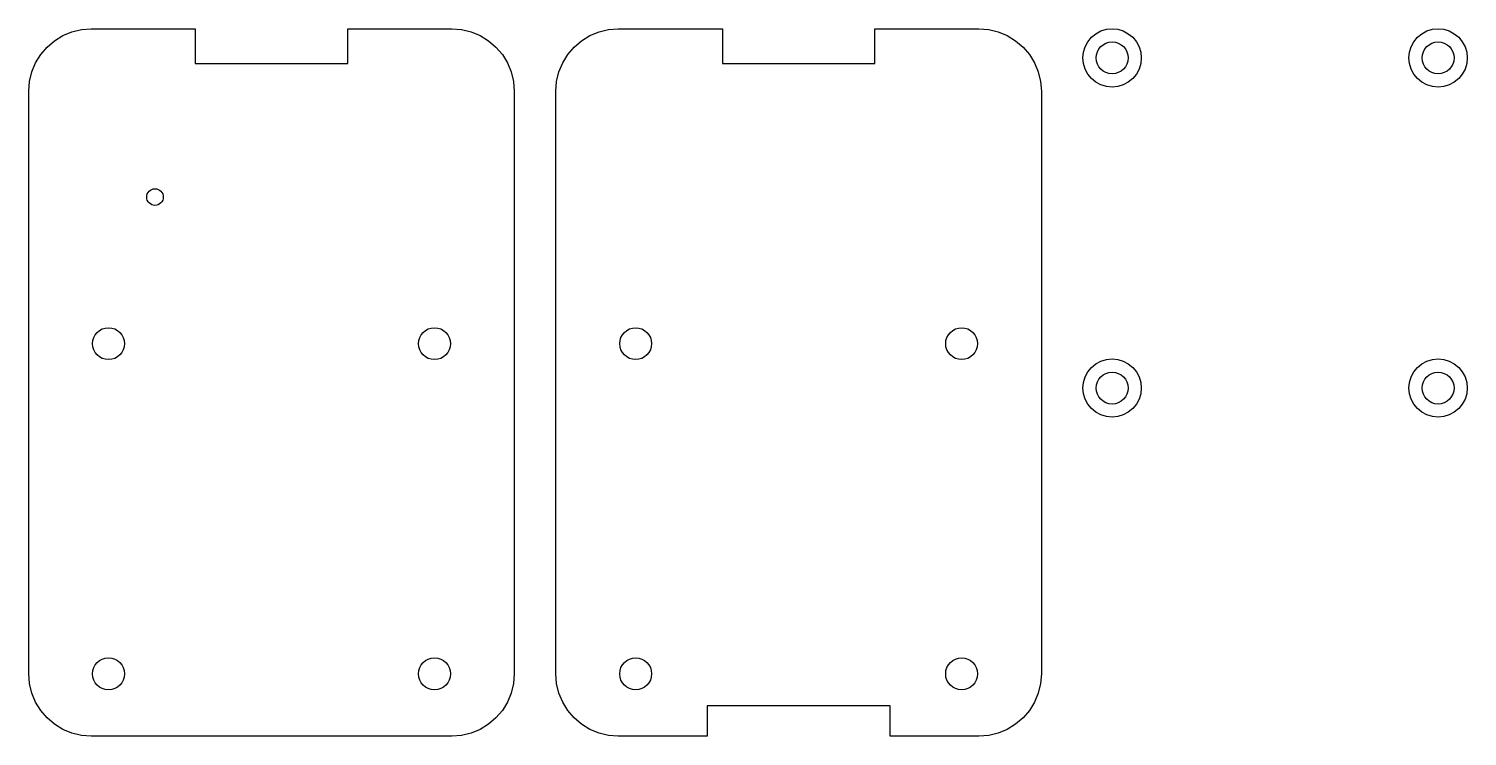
# Model space of a CAD drawing. Header units: metres. Extents: x 3 to 107, y -54 to -3.
import ezdxf

# ---------------------------------------------------------------- set-up
doc = ezdxf.new("R2010")
doc.units = ezdxf.units.M

msp = doc.modelspace()

# ---------------------------------------------------------------- linework, layer by layer
at = {"layer": 'CUT'}
for p, q in [((6.109, -3.22), (6.796, -3.055)), ((6.796, -3.055), (7.5, -3)), ((7.5, -3), (15, -3)), ((15, -3), (15, -5.5)), ((26, -5.5), (26, -3)), ((26, -3), (33.5, -3)), ((33.5, -3), (34.204, -3.055)), ((34.204, -3.055), (34.891, -3.22)), ((44.109, -3.22), (44.796, -3.055)), ((44.796, -3.055), (45.5, -3)), ((45.5, -3), (53, -3)), ((53, -3), (53, -5.5)), ((64, -5.5), (64, -3)), ((64, -3), (71.5, -3)), ((71.5, -3), (72.204, -3.055)), ((72.204, -3.055), (72.891, -3.22)), ((80.296, -3.16), (80.69, -3.04)), ((80.69, -3.04), (81.1, -3)), ((81.1, -3), (81.51, -3.04)), ((81.51, -3.04), (81.904, -3.16)), ((103.796, -3.16), (104.19, -3.04)), ((104.19, -3.04), (104.6, -3)), ((104.6, -3), (105.01, -3.04)), ((105.01, -3.04), (105.404, -3.16)), ((4.318, -4.318), (4.855, -3.859)), ((4.855, -3.859), (5.457, -3.49)), ((5.457, -3.49), (6.109, -3.22)), ((34.891, -3.22), (35.543, -3.49)), ((35.543, -3.49), (36.145, -3.859)), ((36.145, -3.859), (36.682, -4.318)), ((42.318, -4.318), (42.855, -3.859)), ((42.855, -3.859), (43.457, -3.49)), ((43.457, -3.49), (44.109, -3.22)), ((72.891, -3.22), (73.543, -3.49)), ((73.543, -3.49), (74.145, -3.859)), ((74.145, -3.859), (74.682, -4.318)), ((79.16, -4.296), (79.354, -3.933)), ((79.354, -3.933), (79.615, -3.615)), ((79.615, -3.615), (79.933, -3.354)), ((79.933, -3.354), (80.296, -3.16)), ((81.904, -3.16), (82.267, -3.354)), ((82.267, -3.354), (82.585, -3.615)), ((82.585, -3.615), (82.846, -3.933)), ((82.846, -3.933), (83.04, -4.296)), ((102.66, -4.296), (102.854, -3.933)), ((102.854, -3.933), (103.115, -3.615)), ((103.115, -3.615), (103.433, -3.354)), ((103.433, -3.354), (103.796, -3.16)), ((105.404, -3.16), (105.767, -3.354)), ((105.767, -3.354), (106.085, -3.615)), ((106.085, -3.615), (106.346, -3.933)), ((106.346, -3.933), (106.54, -4.296)), ((3.49, -5.457), (3.859, -4.855)), ((3.859, -4.855), (4.318, -4.318)), ((36.682, -4.318), (37.141, -4.855)), ((37.141, -4.855), (37.51, -5.457)), ((41.49, -5.457), (41.859, -4.855)), ((41.859, -4.855), (42.318, -4.318)), ((74.682, -4.318), (75.141, -4.855)), ((75.141, -4.855), (75.51, -5.457)), ((79, -5.1), (79.04, -4.69)), ((79.04, -5.51), (79, -5.1)), ((79.04, -4.69), (79.16, -4.296)), ((83.04, -4.296), (83.16, -4.69)), ((83.16, -4.69), (83.2, -5.1)), ((83.2, -5.1), (83.16, -5.51)), ((102.5, -5.1), (102.54, -4.69)), ((102.54, -5.51), (102.5, -5.1)), ((102.54, -4.69), (102.66, -4.296)), ((106.54, -4.296), (106.66, -4.69)), ((106.66, -4.69), (106.7, -5.1)), ((106.7, -5.1), (106.66, -5.51)), ((3.055, -6.796), (3.22, -6.109)), ((3.22, -6.109), (3.49, -5.457)), ((15, -5.5), (26, -5.5)), ((37.51, -5.457), (37.78, -6.109)), ((37.78, -6.109), (37.945, -6.796)), ((41.055, -6.796), (41.22, -6.109)), ((41.22, -6.109), (41.49, -5.457)), ((53, -5.5), (64, -5.5)), ((75.51, -5.457), (75.78, -6.109)), ((75.78, -6.109), (75.945, -6.796)), ((79.16, -5.904), (79.04, -5.51)), ((79.354, -6.267), (79.16, -5.904)), ((83.04, -5.904), (82.846, -6.267)), ((83.16, -5.51), (83.04, -5.904)), ((102.66, -5.904), (102.54, -5.51)), ((102.854, -6.267), (102.66, -5.904)), ((106.54, -5.904), (106.346, -6.267)), ((106.66, -5.51), (106.54, -5.904)), ((3, -7.5), (3.055, -6.796)), ((37.945, -6.796), (38, -7.5)), ((41, -7.5), (41.055, -6.796)), ((75.945, -6.796), (76, -7.5)), ((79.615, -6.585), (79.354, -6.267)), ((79.933, -6.846), (79.615, -6.585)), ((80.296, -7.04), (79.933, -6.846)), ((80.69, -7.16), (80.296, -7.04)), ((81.1, -7.2), (80.69, -7.16)), ((81.51, -7.16), (81.1, -7.2)), ((81.904, -7.04), (81.51, -7.16)), ((82.267, -6.846), (81.904, -7.04)), ((82.585, -6.585), (82.267, -6.846)), ((82.846, -6.267), (82.585, -6.585)), ((103.115, -6.585), (102.854, -6.267)), ((103.433, -6.846), (103.115, -6.585)), ((103.796, -7.04), (103.433, -6.846)), ((104.19, -7.16), (103.796, -7.04)), ((104.6, -7.2), (104.19, -7.16)), ((105.01, -7.16), (104.6, -7.2)), ((105.404, -7.04), (105.01, -7.16)), ((105.767, -6.846), (105.404, -7.04)), ((106.085, -6.585), (105.767, -6.846)), ((106.346, -6.267), (106.085, -6.585)), ((3, -49.5), (3, -7.5)), ((38, -7.5), (38, -49.5)), ((41, -49.5), (41, -7.5)), ((76, -7.5), (76, -49.5)), ((79.933, -27.154), (80.296, -26.96)), ((80.296, -26.96), (80.69, -26.84)), ((80.69, -26.84), (81.1, -26.8)), ((81.1, -26.8), (81.51, -26.84)), ((81.51, -26.84), (81.904, -26.96)), ((81.904, -26.96), (82.267, -27.154)), ((103.433, -27.154), (103.796, -26.96)), ((103.796, -26.96), (104.19, -26.84)), ((104.19, -26.84), (104.6, -26.8)), ((104.6, -26.8), (105.01, -26.84)), ((105.01, -26.84), (105.404, -26.96)), ((105.404, -26.96), (105.767, -27.154)), ((79.16, -28.096), (79.354, -27.733)), ((79.354, -27.733), (79.615, -27.415)), ((79.615, -27.415), (79.933, -27.154)), ((82.267, -27.154), (82.585, -27.415)), ((82.585, -27.415), (82.846, -27.733)), ((82.846, -27.733), (83.04, -28.096)), ((102.66, -28.096), (102.854, -27.733)), ((102.854, -27.733), (103.115, -27.415)), ((103.115, -27.415), (103.433, -27.154)), ((105.767, -27.154), (106.085, -27.415)), ((106.085, -27.415), (106.346, -27.733)), ((106.346, -27.733), (106.54, -28.096)), ((79, -28.9), (79.04, -28.49)), ((79.04, -29.31), (79, -28.9)), ((79.04, -28.49), (79.16, -28.096)), ((83.04, -28.096), (83.16, -28.49)), ((83.16, -28.49), (83.2, -28.9)), ((83.2, -28.9), (83.16, -29.31)), ((102.5, -28.9), (102.54, -28.49)), ((102.54, -29.31), (102.5, -28.9)), ((102.54, -28.49), (102.66, -28.096)), ((106.54, -28.096), (106.66, -28.49)), ((106.66, -28.49), (106.7, -28.9)), ((106.7, -28.9), (106.66, -29.31)), ((79.16, -29.704), (79.04, -29.31)), ((79.354, -30.067), (79.16, -29.704)), ((79.615, -30.385), (79.354, -30.067)), ((82.846, -30.067), (82.585, -30.385)), ((83.04, -29.704), (82.846, -30.067)), ((83.16, -29.31), (83.04, -29.704)), ((102.66, -29.704), (102.54, -29.31)), ((102.854, -30.067), (102.66, -29.704)), ((103.115, -30.385), (102.854, -30.067)), ((106.346, -30.067), (106.085, -30.385)), ((106.54, -29.704), (106.346, -30.067)), ((106.66, -29.31), (106.54, -29.704)), ((79.933, -30.646), (79.615, -30.385)), ((80.296, -30.84), (79.933, -30.646)), ((80.69, -30.96), (80.296, -30.84)), ((81.1, -31), (80.69, -30.96)), ((81.51, -30.96), (81.1, -31)), ((81.904, -30.84), (81.51, -30.96)), ((82.267, -30.646), (81.904, -30.84)), ((82.585, -30.385), (82.267, -30.646)), ((103.433, -30.646), (103.115, -30.385)), ((103.796, -30.84), (103.433, -30.646)), ((104.19, -30.96), (103.796, -30.84)), ((104.6, -31), (104.19, -30.96)), ((105.01, -30.96), (104.6, -31)), ((105.404, -30.84), (105.01, -30.96)), ((105.767, -30.646), (105.404, -30.84)), ((106.085, -30.385), (105.767, -30.646)), ((3.055, -50.204), (3, -49.5)), ((38, -49.5), (37.945, -50.204)), ((41.055, -50.204), (41, -49.5)), ((76, -49.5), (75.945, -50.204)), ((3.22, -50.891), (3.055, -50.204)), ((37.945, -50.204), (37.78, -50.891)), ((41.22, -50.891), (41.055, -50.204)), ((75.945, -50.204), (75.78, -50.891)), ((3.49, -51.543), (3.22, -50.891)), ((3.859, -52.145), (3.49, -51.543)), ((37.51, -51.543), (37.141, -52.145)), ((37.78, -50.891), (37.51, -51.543)), ((41.49, -51.543), (41.22, -50.891)), ((41.859, -52.145), (41.49, -51.543)), ((65.1, -51.8), (51.9, -51.8)), ((51.9, -51.8), (51.9, -54)), ((65.1, -54), (65.1, -51.8)), ((75.51, -51.543), (75.141, -52.145)), ((75.78, -50.891), (75.51, -51.543)), ((4.318, -52.682), (3.859, -52.145)), ((4.855, -53.141), (4.318, -52.682)), ((36.682, -52.682), (36.145, -53.141)), ((37.141, -52.145), (36.682, -52.682)), ((42.318, -52.682), (41.859, -52.145)), ((42.855, -53.141), (42.318, -52.682)), ((74.682, -52.682), (74.145, -53.141)), ((75.141, -52.145), (74.682, -52.682)), ((5.457, -53.51), (4.855, -53.141)), ((6.109, -53.78), (5.457, -53.51)), ((6.796, -53.945), (6.109, -53.78)), ((34.891, -53.78), (34.204, -53.945)), ((35.543, -53.51), (34.891, -53.78)), ((36.145, -53.141), (35.543, -53.51)), ((43.457, -53.51), (42.855, -53.141)), ((44.109, -53.78), (43.457, -53.51)), ((44.796, -53.945), (44.109, -53.78)), ((72.891, -53.78), (72.204, -53.945)), ((73.543, -53.51), (72.891, -53.78)), ((74.145, -53.141), (73.543, -53.51)), ((7.5, -54), (6.796, -53.945)), ((33.5, -54), (7.5, -54)), ((34.204, -53.945), (33.5, -54)), ((45.5, -54), (44.796, -53.945)), ((51.9, -54), (45.5, -54)), ((71.5, -54), (65.1, -54)), ((72.204, -53.945), (71.5, -54))]:
    msp.add_line(p, q, dxfattribs=at)
for centre, radius in [((81.1, -5.1), 1.15), ((104.6, -5.1), 1.15), ((12.1, -15.13), 0.6), ((8.75, -25.7), 1.15), ((32.25, -25.7), 1.15), ((46.75, -25.7), 1.15), ((70.25, -25.7), 1.15), ((81.1, -28.9), 1.15), ((104.6, -28.9), 1.15), ((8.75, -49.5), 1.15), ((32.25, -49.5), 1.15), ((46.75, -49.5), 1.15), ((70.25, -49.5), 1.15)]:
    msp.add_circle(centre, radius, dxfattribs=at)

doc.saveas('drawing.dxf')
